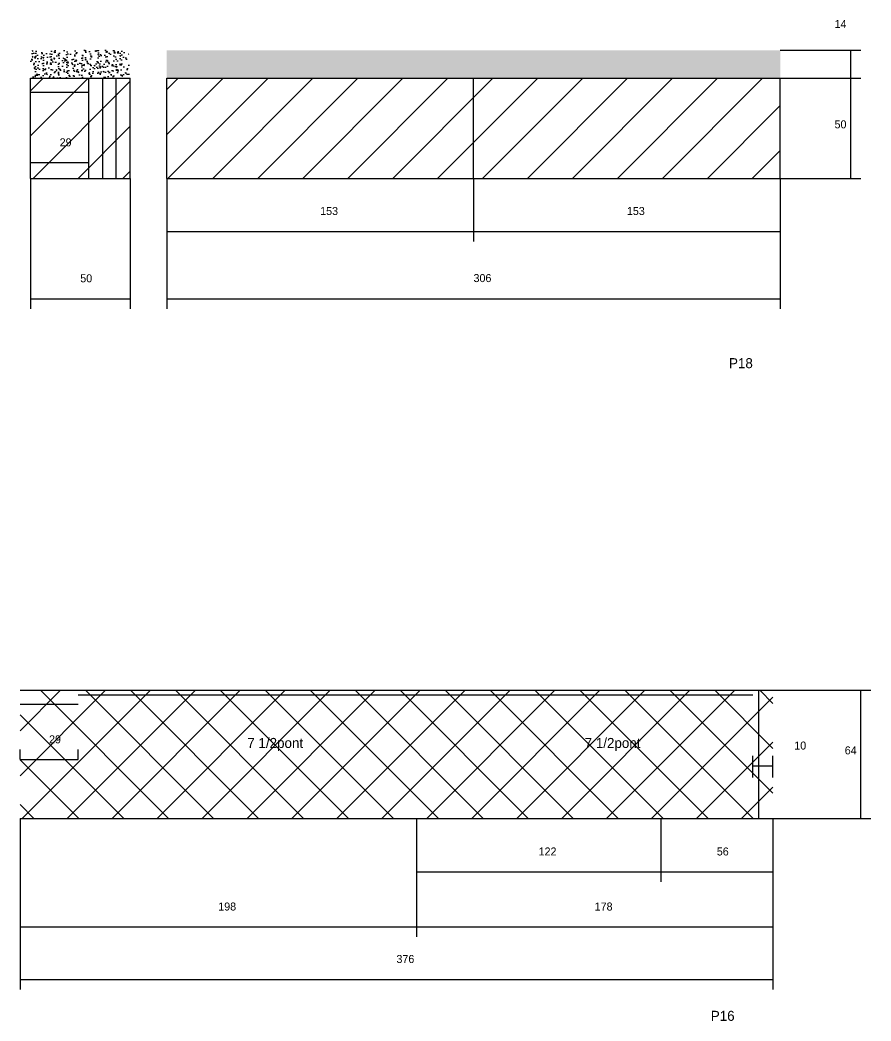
# Model space of a CAD drawing. Header units: metres. Extents: x 6022 to 8885, y 10242 to 11488.
# Drawn here: x 8459.9 to 8884.9, y 10964.1 to 11464.1 of the extents above; entities that cross this region are included whole.
import ezdxf

# ---------------------------------------------------------------- set-up
doc = ezdxf.new("R2010")
doc.units = ezdxf.units.M
for name, color, linetype in [('COTA', 4, 'Continuous'), ('Cota Seção (2x)', 4, 'Continuous'), ('NOMENCLATURA', 7, 'Continuous'), ('Painéis', 200, 'Continuous'), ('REAPROVEITAMENTO', 251, 'Continuous'), ('SARR_2.2x7', 40, 'Continuous')]:
    doc.layers.add(name, color=color, linetype=linetype)

msp = doc.modelspace()

# ---------------------------------------------------------------- hatches: boundary and pattern name
at = {"layer": 'COTA'}
h = msp.add_hatch(dxfattribs=at)
h.set_pattern_fill('AR-CONC', scale=0.03)
h.paths.add_polyline_path([(8514.2, 11449), (8465.2, 11449), (8465.2, 11449), (8465.2, 11435), (8465.2, 11435), (8514.2, 11435), (8514.2, 11435), (8514.2, 11449)])
h = msp.add_hatch(dxfattribs=at)
h.set_pattern_fill('AR-CONC', scale=0.03)
h.paths.add_polyline_path([(8839.6, 11435), (8839.6, 11449), (8533.2, 11449), (8533.2, 11435)])
at = {"layer": 'REAPROVEITAMENTO'}
h = msp.add_hatch(dxfattribs=at)
h.set_pattern_fill('ANSI31', scale=5)
h.paths.add_polyline_path([(8465.2, 11435), (8465.2, 11385), (8465.2, 11385), (8514.9, 11385), (8514.9, 11385), (8514.9, 11435), (8514.9, 11435), (8465.2, 11435)])
h = msp.add_hatch(dxfattribs=at)
h.set_pattern_fill('ANSI31', scale=5)
h.paths.add_polyline_path([(8533.2, 11435), (8533.2, 11385), (8533.2, 11385), (8839.6, 11385), (8839.6, 11385), (8839.6, 11435), (8839.6, 11435), (8533.2, 11435)])
h = msp.add_hatch(dxfattribs=at)
h.set_pattern_fill('ANSI37', scale=5)
h.paths.add_polyline_path([(8459.9, 11129.3), (8459.9, 11065.3), (8459.9, 11065.3), (8835.9, 11065.3), (8835.9, 11065.3), (8835.9, 11129.3), (8835.9, 11129.3), (8459.9, 11129.3)])

# ---------------------------------------------------------------- linework, layer by layer
at = {"layer": 'COTA'}
for p, q in [((8839.6, 11449), (8879.8, 11449)), ((8874.8, 11435), (8874.8, 11449)), ((8839.6, 11435), (8879.8, 11435)), ((8839.6, 11435), (8879.8, 11435)), ((8874.8, 11385), (8874.8, 11435)), ((8465.2, 11385), (8465.2, 11319.9)), ((8514.9, 11385), (8514.9, 11319.9)), ((8533.2, 11385), (8533.2, 11353.5)), ((8533.2, 11385), (8533.2, 11319.9)), ((8686.4, 11385), (8686.4, 11353.5)), ((8686.4, 11385), (8686.4, 11353.5)), ((8839.6, 11385), (8839.6, 11353.5)), ((8839.6, 11385), (8879.8, 11385)), ((8839.6, 11385), (8839.6, 11319.9)), ((8533.2, 11358.5), (8686.4, 11358.5)), ((8686.4, 11358.5), (8839.6, 11358.5)), ((8465.2, 11324.9), (8514.9, 11324.9)), ((8533.2, 11324.9), (8839.6, 11324.9)), ((8835.9, 11129.3), (8884.9, 11129.3)), ((8879.9, 11065.3), (8879.9, 11129.3)), ((8459.9, 11065.3), (8459.9, 11006.2)), ((8459.9, 11065.3), (8459.9, 10979.9)), ((8657.9, 11065.3), (8657.9, 11006.2)), ((8657.9, 11065.3), (8657.9, 11033.7)), ((8657.9, 11065.3), (8657.9, 11006.2)), ((8779.9, 11065.3), (8779.9, 11033.7)), ((8779.9, 11065.3), (8779.9, 11033.7)), ((8835.9, 11065.3), (8835.9, 11033.7)), ((8835.9, 11065.3), (8835.9, 11006.2)), ((8835.9, 11065.3), (8835.9, 10979.9)), ((8835.9, 11065.3), (8884.9, 11065.3)), ((8657.9, 11038.7), (8779.9, 11038.7)), ((8779.9, 11038.7), (8835.9, 11038.7)), ((8459.9, 11011.2), (8657.9, 11011.2)), ((8657.9, 11011.2), (8835.9, 11011.2)), ((8459.9, 10984.9), (8835.9, 10984.9))]:
    msp.add_line(p, q, dxfattribs=at)
at = {"layer": 'Cota Seção (2x)'}
for p, q in [((8465.2, 11385), (8465.2, 11398)), ((8494.2, 11385), (8494.2, 11398)), ((8465.2, 11393), (8494.2, 11393)), ((8459.9, 11094.7), (8459.9, 11099.7)), ((8488.9, 11094.7), (8488.9, 11099.7)), ((8459.9, 11094.7), (8488.9, 11094.7)), ((8825.9, 11085.7), (8825.9, 11096.6)), ((8835.9, 11085.7), (8835.9, 11096.6)), ((8825.9, 11091.6), (8835.9, 11091.6))]:
    msp.add_line(p, q, dxfattribs=at)
at = {"layer": 'Painéis'}
for p, q in [((8465.2, 11435), (8514.9, 11435)), ((8465.2, 11385), (8465.2, 11435)), ((8514.9, 11385), (8514.9, 11435)), ((8533.2, 11435), (8839.6, 11435)), ((8533.2, 11385), (8533.2, 11435)), ((8686.4, 11385), (8686.4, 11435)), ((8839.6, 11385), (8839.6, 11435)), ((8465.2, 11385), (8514.9, 11385)), ((8533.2, 11385), (8839.6, 11385)), ((8459.9, 11129.3), (8835.9, 11129.3)), ((8459.9, 11065.3), (8835.9, 11065.3))]:
    msp.add_line(p, q, dxfattribs=at)
at = {"layer": 'SARR_2.2x7'}
for p, q in [((8494.2, 11385), (8494.2, 11435)), ((8501.2, 11385), (8501.2, 11435)), ((8507.9, 11385), (8507.9, 11435)), ((8465.2, 11428), (8494.2, 11428)), ((8488.9, 11127.1), (8657.9, 11127.1)), ((8657.9, 11127.1), (8825.9, 11127.1)), ((8828.9, 11065.3), (8828.9, 11129.3)), ((8459.9, 11122.3), (8488.9, 11122.3))]:
    msp.add_line(p, q, dxfattribs=at)

# ---------------------------------------------------------------- texts
at = {"layer": 'COTA'}
for s, p in [('14', (8866.7, 11460.1)), ('50', (8866.7, 11410)), ('153', (8609.8, 11366.7)), ('153', (8763, 11366.7)), ('50', (8490, 11333.1)), ('306', (8686.4, 11333.2)), ('64', (8871.8, 11097.3)), ('122', (8718.9, 11046.8)), ('56', (8807.9, 11046.8)), ('198', (8558.9, 11019.3)), ('178', (8746.9, 11019.3)), ('376', (8647.9, 10993.1))]:
    msp.add_text(s, height=4, dxfattribs=at).set_placement(p)
at = {"layer": 'Cota Seção (2x)'}
for s, p in [('29', (8479.7, 11401)), ('29', (8474.4, 11102.8)), ('10', (8846.6, 11099.7))]:
    msp.add_text(s, height=4, dxfattribs=at).set_placement(p)
at = {"layer": 'NOMENCLATURA'}
for s, p in [('P18', (8814, 11290.2)), ('7 1/2pont', (8573.4, 11100.5)), ('7 1/2pont', (8741.9, 11100.5)), ('P16', (8804.9, 10964.2))]:
    msp.add_text(s, height=5, dxfattribs=at).set_placement(p)

doc.saveas('drawing.dxf')
